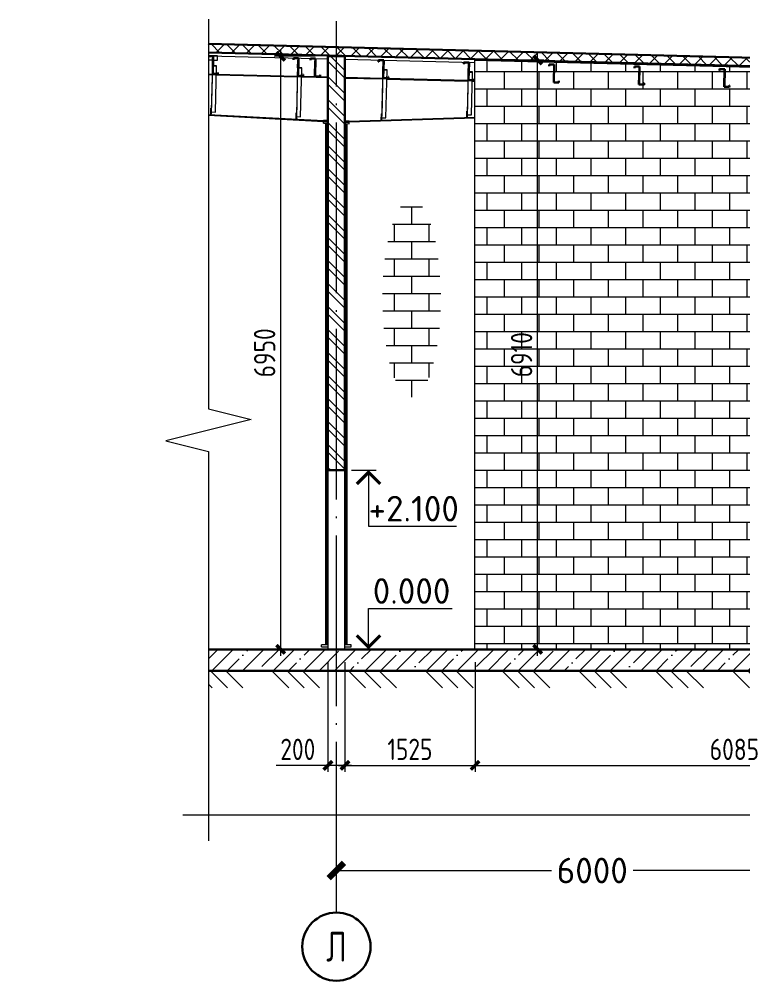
# Model space of a CAD drawing. Extents: x -965262 to 1142518, y -357520 to 71675.
# Drawn here: x 828509 to 837006, y -209034 to -197765 of the extents above; entities that cross this region are included whole.
import ezdxf

# ---------------------------------------------------------------- set-up
doc = ezdxf.new("R2010")
doc.units = 0
doc.header["$LTSCALE"] = 10
doc.linetypes.add('DOTE', pattern=[2.42, 2, -0.2, 0.02, -0.2])
doc.layers.get('0').update_dxf_attribs({"linetype": 'CONTINUOUS', "lineweight": 30})
doc.layers.get('Defpoints').update_dxf_attribs({"linetype": 'CONTINUOUS'})
doc.layers.add('DOTE', color=7, linetype='DOTE', lineweight=9)
doc.styles.add('GOST 2.304', font='isocpeur.ttf', dxfattribs={"width": 0.75, "height": 250})
doc.styles.get("Standard").update_dxf_attribs({"font": 'isocpeur.ttf', "height": 300})
doc.styles.add('ГОСТ 2м', font='isocpeur.ttf', dxfattribs={"width": 0.8, "height": 250})
doc.dimstyles.get("Standard").update_dxf_attribs({"dimscale": 100, "dimtxt": 300, "dimasz": 1.8, "dimexe": 1.8, "dimexo": 0.625, "dimgap": 0.9, "dimtad": 0, "dimdec": 0, "dimzin": 0, "dimdsep": 46, "dimtxsty": 'Standard', "dimblk": 'ARCHTICK', "dimcen": 0.9, "dimclrd": 256, "dimclre": 256, "dimclrt": 256, "dimadec": 0, "dimazin": 0, "dimtfac": 1, "dimtdec": 0, "dimtofl": 0, "dimtmove": 0, "dimatfit": 3, "dimfxl": 1, "dimtolj": 1, "dimtzin": 0, "dimlwd": 15, "dimlwe": 15, "dimarcsym": 0})
doc.dimstyles.new('ГОСТ 2м', dxfattribs={"dimtxt": 250, "dimasz": 100, "dimexe": 75, "dimexo": 150, "dimgap": 62.5, "dimtad": 1, "dimdec": 0, "dimtxsty": 'ГОСТ 2м', "dimblk": 'ARCHTICK', "dimcen": 150, "dimdle": 75, "dimclrd": 256, "dimclre": 256, "dimclrt": 256, "dimadec": 0, "dimazin": 0, "dimtfac": 1, "dimtdec": 0, "dimtmove": 0, "dimatfit": 3, "dimldrblk": 'OBLIQUE', "dimfxl": 1, "dimlwd": 15, "dimlwe": 15, "dimarcsym": 0})

# ---------------------------------------------------------------- blocks, each defined once
blk = doc.blocks.new('_ArchTick')
at = {"color": 0, "linetype": 'ByBlock', "lineweight": 0, "const_width": 0.4}
blk.add_lwpolyline([(-0.5, -0.5), (0.5, 0.5)], dxfattribs=at)
blk = doc.blocks.new('*D657')
at = {"lineweight": 15, "transparency": 16777216}
for p, q in [((832229, -207680), (832229, -207562)), ((838229, -207680), (838229, -207562)), ((832229, -207742), (834749, -207742)), ((838229, -207742), (835709, -207742))]:
    blk.add_line(p, q, dxfattribs=at)
at = {"layer": 'Defpoints', "color": 0, "lineweight": 15, "transparency": 16777216}
for p in [(832229, -207742), (838229, -207742), (838229, -207742)]:
    blk.add_point(p, dxfattribs=at)
at = {"lineweight": 15, "transparency": 16777216, "xscale": 180, "yscale": 180, "zscale": 180, "rotation": 180}
blk.add_blockref('_ArchTick', (832229, -207742), dxfattribs=at)
at = {"lineweight": 15, "transparency": 16777216, "xscale": 180, "yscale": 180, "zscale": 180}
blk.add_blockref('_ArchTick', (838229, -207742), dxfattribs=at)
at = {"lineweight": 15, "transparency": 16777216, "insert": (835229, -207742), "char_height": 300, "attachment_point": 5}
blk.add_mtext('\\A1;6000', dxfattribs=at)
blk = doc.blocks.new('*D685')
at = {"lineweight": 15, "transparency": 16777216}
for p, q in [((831979, -198200), (831500, -198200)), ((831575, -198125), (831575, -205225)), ((831979, -205150), (831500, -205150))]:
    blk.add_line(p, q, dxfattribs=at)
at = {"layer": 'Defpoints', "color": 0, "lineweight": 15, "transparency": 16777216}
for p in [(832129, -198200, -1451), (831575, -205150), (832129, -205150, -1451)]:
    blk.add_point(p, dxfattribs=at)
at = {"lineweight": 15, "transparency": 16777216, "xscale": 100, "yscale": 100, "zscale": 100}
for p, rotation in [((831575, -198200), 90), ((831575, -205150), 270)]:
    blk.add_blockref('_ArchTick', p, dxfattribs=dict(at, rotation=rotation))
at = {"lineweight": 15, "transparency": 16777216, "insert": (831387, -201675), "char_height": 250, "attachment_point": 5, "rotation": 90, "style": 'ГОСТ 2м'}
blk.add_mtext('6950', dxfattribs=at)
blk = doc.blocks.new('_Oblique')
at = {"color": 0, "linetype": 'ByBlock', "lineweight": -2}
blk.add_line((-0.5, -0.5), (0.5, 0.5), dxfattribs=at)
blk = doc.blocks.new('666')
at = {"lineweight": 15}
for p, q in [((962491, 204235), (962326, 204239)), ((962326, 204233), (962490, 204229)), ((962489, 204158), (962491, 204235)), ((962326, 204162), (962399, 204161)), ((962396, 204060), (962376, 203251)), ((962381, 203188), (962402, 204057)), ((962396, 204060), (962400, 204193)), ((962473, 204058), (962396, 204060)), ((962400, 204193), (962409, 204193)), ((962402, 204057), (962473, 204055)), ((962409, 204193), (962406, 204060)), ((962408, 204160), (962489, 204158)), ((962452, 203222), (962473, 204058)), ((963934, 204021), (963938, 204155)), ((963938, 204155), (963947, 204154)), ((963947, 204154), (963944, 204021)), ((964238, 203864), (964245, 204148)), ((964245, 204148), (964255, 204148)), ((964255, 204148), (964247, 203864)), ((965472, 203984), (965476, 204118)), ((965476, 204118), (965485, 204117)), ((965485, 204117), (965482, 203984)), ((967010, 203947), (967014, 204079)), ((967014, 204079), (967023, 204079)), ((967023, 204079), (967020, 203946)), ((962326, 203910), (962393, 203908)), ((962326, 203898), (962392, 203896)), ((962395, 204021), (962402, 204021)), ((962469, 203906), (963931, 203870)), ((962469, 203894), (963930, 203858)), ((963934, 204021), (963913, 203169)), ((963918, 203106), (963940, 204018)), ((963933, 203984), (963940, 203984)), ((964011, 204019), (963934, 204021)), ((963940, 204018), (964011, 204016)), ((963989, 203138), (964011, 204019)), ((965472, 203984), (965451, 203149)), ((965456, 203086), (965478, 203981)), ((965471, 203947), (965478, 203947)), ((965549, 203983), (965472, 203984)), ((965478, 203981), (965549, 203980)), ((965528, 203118), (965549, 203983)), ((967010, 203947), (966992, 203195)), ((966996, 203134), (967016, 203943)), ((967009, 203906), (967015, 203906)), ((967087, 203945), (967010, 203947)), ((967016, 203943), (967087, 203941)), ((967068, 203170), (967087, 203945)), ((964007, 203868), (964054, 203867)), ((964007, 203856), (964054, 203855)), ((964054, 203868), (964480, 203858)), ((964054, 203855), (964054, 203868)), ((964054, 203855), (964054, 203867)), ((964054, 203855), (964480, 203844)), ((964788, 203850), (965469, 203833)), ((964788, 203836), (965468, 203819)), ((965545, 203831), (967007, 203795)), ((965545, 203817), (967006, 203781)), ((967083, 203793), (967134, 203792)), ((967083, 203779), (967134, 203778)), ((962368, 203179), (962371, 203294)), ((962371, 203294), (962377, 203294)), ((962374, 203178), (962376, 203251)), ((962375, 203188), (962381, 203188)), ((962382, 203224), (962452, 203222)), ((963905, 203096), (963908, 203211)), ((963908, 203211), (963914, 203211)), ((965444, 203076), (965446, 203191)), ((965446, 203191), (965453, 203191)), ((966984, 203124), (966987, 203240)), ((966987, 203240), (966993, 203240)), ((966990, 203124), (966992, 203195)), ((962326, 203181), (964403, 203069)), ((962326, 203165), (964402, 203053)), ((962371, 203178), (962374, 203178)), ((963908, 203095), (963911, 203095)), ((963911, 203095), (963913, 203169)), ((963911, 203106), (963918, 203106)), ((963918, 203139), (963989, 203138)), ((964403, 203069), (964402, 203053)), ((964402, 203023), (964403, 203046)), ((964402, 203023), (964480, 203021)), ((964403, 203046), (964403, 203069)), ((964480, 203067), (964403, 203069)), ((964480, 203044), (964403, 203046)), ((964442, 193619), (964442, 203022)), ((964442, 203022), (964463, 203021)), ((964463, 193619), (964463, 203021)), ((964866, 203057), (964788, 203059)), ((964865, 203034), (964788, 203036)), ((964788, 203013), (964865, 203011)), ((964805, 203013), (964826, 203012)), ((964805, 193619), (964805, 203013)), ((964826, 193619), (964826, 203012)), ((964865, 203034), (964866, 203057)), ((964865, 203011), (964865, 203034)), ((964866, 203057), (967134, 203129)), ((964866, 203043), (967134, 203115)), ((964866, 203057), (964866, 203043)), ((965444, 203076), (965447, 203076)), ((965450, 203076), (965451, 203149)), ((965450, 203086), (965456, 203086)), ((965457, 203120), (965528, 203118)), ((966984, 203124), (966987, 203124)), ((966990, 203134), (966996, 203134)), ((966997, 203171), (967068, 203170)), ((964365, 193581), (964365, 193619)), ((964480, 193619), (964365, 193619)), ((964365, 193581), (964480, 193581)), ((964903, 193619), (964788, 193619)), ((964788, 193581), (964903, 193581)), ((964903, 193581), (964903, 193619))]:
    blk.add_line(p, q, dxfattribs=at)
for p, q in [((982980, 203376), (982980, 203394)), ((982980, 203394), (983288, 203394)), ((983128, 203376), (982980, 203376)), ((983128, 203105), (983128, 203376)), ((983288, 203376), (983140, 203376)), ((983140, 203376), (983140, 203105)), ((983288, 203394), (983288, 203376)), ((983140, 203127), (983140, 203358)), ((982980, 203086), (982980, 203105)), ((982980, 203105), (983128, 203105)), ((983288, 203086), (982980, 203086)), ((983140, 203105), (983288, 203105)), ((983288, 203105), (983288, 203086)), ((983288, 202612), (983288, 202704)), ((983288, 202704), (983317, 202704)), ((983317, 202701), (983290, 202701)), ((983290, 202701), (983290, 202614)), ((983317, 202704), (983317, 202701)), ((983608, 202612), (983288, 202612)), ((983290, 202614), (983611, 202614)), ((983582, 202522), (983582, 202524)), ((983582, 202524), (983608, 202524)), ((983582, 202522), (983611, 202522)), ((983608, 202524), (983608, 202612)), ((983611, 202522), (983611, 202614)), ((983288, 201996), (983288, 202089)), ((983288, 202089), (983317, 202089)), ((983608, 201996), (983288, 201996)), ((983317, 202086), (983290, 202086)), ((983290, 202086), (983290, 201999)), ((983290, 201999), (983611, 201999)), ((983317, 202089), (983317, 202086)), ((983608, 201909), (983608, 201996)), ((983611, 201906), (983611, 201999)), ((983582, 201906), (983582, 201909)), ((983582, 201909), (983608, 201909)), ((983582, 201906), (983611, 201906)), ((983288, 199919), (983288, 200012)), ((983288, 200012), (983317, 200012)), ((983608, 199919), (983288, 199919)), ((983317, 200009), (983290, 200009)), ((983290, 200009), (983290, 199922)), ((983290, 199922), (983611, 199922)), ((983317, 200012), (983317, 200009)), ((983608, 199832), (983608, 199919)), ((983611, 199829), (983611, 199922)), ((983582, 199829), (983582, 199832)), ((983582, 199832), (983608, 199832)), ((983582, 199829), (983611, 199829)), ((983288, 198765), (983288, 198858)), ((983288, 198858), (983317, 198858)), ((983317, 198855), (983290, 198855)), ((983290, 198855), (983290, 198768)), ((983317, 198858), (983317, 198855)), ((983608, 198765), (983288, 198765)), ((983290, 198768), (983611, 198768)), ((983582, 198676), (983582, 198678)), ((983582, 198678), (983608, 198678)), ((983608, 198678), (983608, 198765)), ((983611, 198676), (983611, 198768)), ((983582, 198676), (983611, 198676)), ((973672, 198405), (973672, 198427)), ((973672, 198427), (974057, 198427)), ((973858, 198405), (973672, 198405)), ((973858, 197925), (973858, 198405)), ((974057, 198405), (973872, 198405)), ((973872, 198405), (973872, 197925)), ((974057, 198427), (974057, 198405)), ((976807, 198410), (976807, 198427)), ((976807, 198427), (977076, 198427)), ((976936, 198410), (976807, 198410)), ((976936, 198069), (976936, 198410)), ((977076, 198410), (976947, 198410)), ((976947, 198410), (976947, 198069)), ((977076, 198427), (977076, 198410)), ((978653, 198410), (978653, 198427)), ((978653, 198427), (978922, 198427)), ((978782, 198410), (978653, 198410)), ((978782, 198069), (978782, 198410)), ((978922, 198410), (978793, 198410)), ((978793, 198410), (978793, 198069)), ((978922, 198427), (978922, 198410)), ((980807, 198410), (980807, 198427)), ((980807, 198427), (981076, 198427)), ((980936, 198410), (980807, 198410)), ((980936, 198069), (980936, 198410)), ((981076, 198410), (980947, 198410)), ((980947, 198410), (980947, 198069)), ((981076, 198427), (981076, 198410)), ((982903, 198405), (982903, 198427)), ((982903, 198427), (983288, 198427)), ((983088, 198405), (982903, 198405)), ((983088, 197925), (983088, 198405)), ((983288, 198405), (983102, 198405)), ((983102, 198405), (983102, 197925)), ((983288, 198427), (983288, 198405)), ((976807, 198052), (976807, 198069)), ((976807, 198069), (976936, 198069)), ((977076, 198052), (976807, 198052)), ((976947, 198069), (977076, 198069)), ((977076, 198069), (977076, 198052)), ((978653, 198052), (978653, 198069)), ((978653, 198069), (978782, 198069)), ((978922, 198052), (978653, 198052)), ((978793, 198069), (978922, 198069)), ((978922, 198069), (978922, 198052)), ((980807, 198052), (980807, 198069)), ((980807, 198069), (980936, 198069)), ((981076, 198052), (980807, 198052)), ((980947, 198069), (981076, 198069)), ((981076, 198069), (981076, 198052)), ((973672, 197904), (973672, 197925)), ((973672, 197925), (973858, 197925)), ((974057, 197904), (973672, 197904)), ((973872, 197925), (974057, 197925)), ((974057, 197925), (974057, 197904)), ((982903, 197904), (982903, 197925)), ((982903, 197925), (983088, 197925)), ((983288, 197904), (982903, 197904)), ((983102, 197925), (983288, 197925)), ((983288, 197925), (983288, 197904)), ((983288, 196919), (983288, 197012)), ((983288, 197012), (983317, 197012)), ((983317, 197009), (983290, 197009)), ((983290, 197009), (983290, 196922)), ((983317, 197012), (983317, 197009)), ((983608, 196919), (983288, 196919)), ((983290, 196922), (983611, 196922)), ((983582, 196829), (983582, 196832)), ((983582, 196832), (983608, 196832)), ((983582, 196829), (983611, 196829)), ((983608, 196832), (983608, 196919)), ((983611, 196829), (983611, 196922)), ((983288, 194842), (983288, 194935)), ((983288, 194935), (983317, 194935)), ((983317, 194932), (983290, 194932)), ((983290, 194932), (983290, 194845)), ((983317, 194935), (983317, 194932)), ((983608, 194842), (983288, 194842)), ((983290, 194845), (983611, 194845)), ((983582, 194753), (983582, 194755)), ((983582, 194755), (983608, 194755)), ((983582, 194753), (983611, 194753)), ((983608, 194755), (983608, 194842)), ((983611, 194753), (983611, 194845)), ((983288, 193842), (983288, 193935)), ((983288, 193935), (983317, 193935)), ((983608, 193842), (983288, 193842)), ((983317, 193932), (983290, 193932)), ((983290, 193932), (983290, 193845)), ((983290, 193845), (983611, 193845)), ((983317, 193935), (983317, 193932)), ((983608, 193755), (983608, 193842)), ((983611, 193753), (983611, 193845)), ((983582, 193753), (983582, 193755)), ((983582, 193755), (983608, 193755)), ((983582, 193753), (983611, 193753))]:
    blk.add_line(p, q)
blk = doc.blocks.new('*D688')
at = {"lineweight": 15, "transparency": 16777216}
for p, q in [((832129, -205300), (832129, -206585)), ((832329, -205300), (832329, -206585)), ((832129, -206510), (831524, -206510)), ((832404, -206510), (832129, -206510))]:
    blk.add_line(p, q, dxfattribs=at)
at = {"layer": 'Defpoints', "color": 0, "lineweight": 15, "transparency": 16777216}
for p in [(832129, -205150, -1451), (832329, -205150, -1451), (832129, -206510)]:
    blk.add_point(p, dxfattribs=at)
at = {"lineweight": 15, "transparency": 16777216, "xscale": 100, "yscale": 100, "zscale": 100, "rotation": 180}
blk.add_blockref('_ArchTick', (832129, -206510), dxfattribs=at)
at = {"lineweight": 15, "transparency": 16777216, "xscale": 100, "yscale": 100, "zscale": 100}
blk.add_blockref('_ArchTick', (832329, -206510), dxfattribs=at)
at = {"lineweight": 15, "transparency": 16777216, "insert": (831776, -206322), "char_height": 250, "attachment_point": 5, "style": 'ГОСТ 2м'}
blk.add_mtext('200', dxfattribs=at)
blk = doc.blocks.new('*D689')
at = {"lineweight": 15, "transparency": 16777216}
for p, q in [((832329, -205300), (832329, -206585)), ((833854, -205300), (833854, -206585)), ((832254, -206510), (833929, -206510))]:
    blk.add_line(p, q, dxfattribs=at)
at = {"layer": 'Defpoints', "color": 0, "lineweight": 15, "transparency": 16777216}
for p in [(832329, -205150, -1451), (833854, -205150, -1451), (833854, -206510)]:
    blk.add_point(p, dxfattribs=at)
at = {"lineweight": 15, "transparency": 16777216, "xscale": 100, "yscale": 100, "zscale": 100, "rotation": 180}
blk.add_blockref('_ArchTick', (832329, -206510), dxfattribs=at)
at = {"lineweight": 15, "transparency": 16777216, "xscale": 100, "yscale": 100, "zscale": 100}
blk.add_blockref('_ArchTick', (833854, -206510), dxfattribs=at)
at = {"lineweight": 15, "transparency": 16777216, "insert": (833091, -206322), "char_height": 250, "attachment_point": 5, "style": 'ГОСТ 2м'}
blk.add_mtext('1525', dxfattribs=at)
blk = doc.blocks.new('*D690')
at = {"lineweight": 15, "transparency": 16777216}
for p, q in [((833854, -205300), (833854, -206585)), ((839939, -205300), (839939, -206585)), ((833779, -206510), (840014, -206510))]:
    blk.add_line(p, q, dxfattribs=at)
at = {"layer": 'Defpoints', "color": 0, "lineweight": 15, "transparency": 16777216}
for p in [(833854, -205150, -1451), (839939, -205150, -1451), (839939, -206510)]:
    blk.add_point(p, dxfattribs=at)
at = {"lineweight": 15, "transparency": 16777216, "xscale": 100, "yscale": 100, "zscale": 100, "rotation": 180}
blk.add_blockref('_ArchTick', (833854, -206510), dxfattribs=at)
at = {"lineweight": 15, "transparency": 16777216, "xscale": 100, "yscale": 100, "zscale": 100}
blk.add_blockref('_ArchTick', (839939, -206510), dxfattribs=at)
at = {"lineweight": 15, "transparency": 16777216, "insert": (836896, -206322), "char_height": 250, "attachment_point": 5, "style": 'ГОСТ 2м'}
blk.add_mtext('6085', dxfattribs=at)
blk = doc.blocks.new('*D693')
at = {"lineweight": 15, "transparency": 16777216}
for p, q in [((834588, -205225), (834588, -198168)), ((834004, -198243), (834663, -198243)), ((834004, -205150), (834663, -205150))]:
    blk.add_line(p, q, dxfattribs=at)
at = {"layer": 'Defpoints', "color": 0, "lineweight": 15, "transparency": 16777216}
for p in [(833854, -198243, -1451), (834588, -198243), (833854, -205150, -1451)]:
    blk.add_point(p, dxfattribs=at)
at = {"lineweight": 15, "transparency": 16777216, "xscale": 100, "yscale": 100, "zscale": 100}
for p, rotation in [((834588, -198243), 90), ((834588, -205150), 270)]:
    blk.add_blockref('_ArchTick', p, dxfattribs=dict(at, rotation=rotation))
at = {"lineweight": 15, "transparency": 16777216, "insert": (834400, -201697), "char_height": 250, "attachment_point": 5, "rotation": 90, "style": 'ГОСТ 2м'}
blk.add_mtext('6910', dxfattribs=at)

msp = doc.modelspace()

# ---------------------------------------------------------------- hatches: boundary and pattern name
at = {"lineweight": 15}
h = msp.add_hatch(dxfattribs=at)
h.set_pattern_fill('ANSI37', color=30, scale=40, style=0)
h.set_pattern_definition([(45, (870353.32, -189336.09), (-89.80256, 89.80256), []), (135, (870353.32, -189336.09), (-89.80256, -89.80256), [])])
h.paths.add_polyline_path([(844811.2, -198509.4), (830728.7, -198154.7), (830728.7, -198054.6), (844813.7, -198409.4)])
h = msp.add_hatch(dxfattribs=at)
h.set_pattern_fill('ANSI32', color=4, scale=20, angle=90, style=0)
h.set_pattern_definition([(135, (870353.32, -189336.1), (-134.7038, -134.7038), []), (135, (870353.32, -189246.29), (-134.7038, -134.7038), [])])
h.paths.add_polyline_path([(832128.7, -205149.9), (832328.7, -205149.9), (832328.7, -198235), (832128.7, -198235)])
h.paths.add_polyline_path([(832128.7, -205149.9), (832328.7, -205149.9), (832328.7, -203049.9), (832128.7, -203049.9)], flags=17)
h.paths.add_polyline_path([(832328.7, -198235), (832128.7, -198235), (832128.7, -198200), (832328.7, -198200)])
h = msp.add_hatch(dxfattribs=at)
h.set_pattern_fill('AR-B816', color=4)
h.set_pattern_definition([(0, (2170037.43, -226215.38), (0, 203.2), []), (90, (2170037.43, -226215.38), (-203.2, 203.2), [203.2, -203.2])])
h.paths.add_polyline_path([(833853.7, -205149.9), (833853.7, -198243.4), (838103.7, -198350.5), (838103.7, -201983.9), (838224.2, -201983.9), (838224.2, -202295.9), (838103.7, -202295.9), (838103.7, -202309.9), (838353.7, -202309.9), (838353.7, -202295.9), (838233.2, -202295.9), (838233.2, -201983.9), (838353.7, -201983.9), (838353.7, -201969.9), (839938.7, -201969.9), (839938.7, -205149.9), (833853.7, -205149.9)])
h.paths.add_polyline_path([(838223.7, -201849.9), (838223.7, -198353.5), (840443.7, -198409.4), (840443.7, -201849.9)])
h.paths.add_polyline_path([(840313.7, -201849.9), (839403.7, -201849.9), (839403.7, -199749.9), (840313.7, -199749.9)], flags=16)
h.paths.add_polyline_path([(840563.7, -201849.9), (840563.7, -198412.4), (844563.7, -198513.2), (844563.7, -201849.9)])
h.paths.add_polyline_path([(840138.7, -205149.9), (840138.7, -201969.9), (844563.7, -201969.9), (844563.7, -205149.9)])
h.paths.add_polyline_path([(841142, -200426.3), (842462, -200426.3), (842462, -199976.3), (841142, -199976.3)], flags=24)
h.paths.add_polyline_path([(841168.4, -201390.9), (842458.4, -201390.9), (842458.4, -200940.9), (841168.4, -200940.9)], flags=24)
h.paths.add_polyline_path([(838462.3, -202646.3), (839692.3, -202646.3), (839692.3, -202196.3), (838462.3, -202196.3)], flags=24)
h.paths.add_polyline_path([(837951.3, -200442.7), (837951.3, -199757.7), (837351.3, -199757.7), (837351.3, -200442.7)], flags=24)
h.paths.add_polyline_path([(834687.8, -202019.2), (834687.8, -201374.2), (834087.8, -201374.2), (834087.8, -202019.2)], flags=24)
h.paths.add_polyline_path([(841038.8, -200492.2), (841038.8, -199767.2), (840438.8, -199767.2), (840438.8, -200492.2)], flags=9)
h.paths.add_polyline_path([(844069.9, -201720), (844069.9, -201015), (843469.9, -201015), (843469.9, -201720)], flags=24)
h = msp.add_hatch(dxfattribs=at)
h.set_pattern_fill('AR-B816', color=4)
h.set_pattern_definition([(0, (2144767.36, -254422.12), (0, 203.2), []), (90, (2144767.36, -254422.12), (-203.2, 203.2), [203.2, -203.2])])
edge = h.paths.add_edge_path()
edge.add_ellipse((833110.4, -201036.2), major_axis=(0, -1156.9), ratio=0.2952217, start_angle=0, end_angle=360)
h.paths.add_polyline_path([(826918.3, -201378.8), (826918.3, -200653.8), (826318.3, -200653.8), (826318.3, -201378.8)], flags=9)
h = msp.add_hatch(dxfattribs=at)
h.set_pattern_fill('ANSI35', color=256, scale=40, style=0)
h.set_pattern_definition([(45, (879400.35, -202029.55), (-179.6051, 179.6051), []), (45, (879579.95, -202029.55), (-179.6051, 179.6051), [317.5, -63.5, 0, -63.5])])
h.paths.add_polyline_path([(830728.7, -205399.9), (830728.7, -205149.9), (844563.7, -205149.9), (844563.7, -205299.9), (844263.7, -205299.9), (844263.7, -205399.9)])
h = msp.add_hatch(dxfattribs=at)
h.set_pattern_fill('MCSHATCHBG', color=256, scale=40, angle=90, style=0, pattern_type=2)
h.set_pattern_definition([(135, (879400.35, -202029.55), (-450, -450), []), (135, (879400.35, -201849.55), (-450, -450), []), (135, (879400.35, -202569.55), (-450, -450), [])])
h.paths.add_polyline_path([(845228.7, -205349.9), (844563.7, -205349.9), (844563.7, -207094.1), (844763.7, -207094.1), (844763.7, -205549.9), (845228.7, -205549.9)])
h.paths.add_polyline_path([(846552.5, -205349.9), (845228.7, -205349.9), (845228.7, -205549.9), (846552.5, -205549.9)])
h.paths.add_polyline_path([(838228.7, -205399.9), (832228.7, -205399.9), (832228.7, -205599.9), (838228.7, -205599.9)])
h.paths.add_polyline_path([(832228.7, -205399.9), (830728.7, -205399.9), (830728.7, -205599.9), (832228.7, -205599.9)])
h.paths.add_polyline_path([(844228.7, -205399.9), (838228.7, -205399.9), (838228.7, -205599.9), (844063.7, -205599.9), (844063.7, -207094.1), (844228.7, -207094.1)])
h.paths.add_polyline_path([(844263.7, -205399.9), (844228.7, -205399.9), (844228.7, -207094.1), (844262.9, -207094.1)])

# ---------------------------------------------------------------- linework, layer by layer
at = {"color": 30}
for p, q in [((830728.7, -198054.6, 4225.6), (844813.7, -198409.4, 4225.6)), ((830728.7, -198154.7, 4225.6), (844811.2, -198509.4, 4225.6))]:
    msp.add_line(p, q, dxfattribs=at)
at = {"color": 30, "lineweight": 15}
for p, q in [((830728.7, -198194.7, 4225.6), (832128.7, -198229.9, 4225.6)), ((832328.7, -198235, 4225.6), (833853.7, -198273.4, 4225.6))]:
    msp.add_line(p, q, dxfattribs=at)
for p, q in [((830784.6, -198197.3, 4225.6), (830728.7, -198195.9, 4225.6)), ((830728.7, -198197.5, 4225.6), (830783, -198198.9, 4225.6)), ((830783, -198198.9, 4225.6), (830777.9, -198407.2, 4225.6)), ((830779.5, -198405.6, 4225.6), (830784.6, -198197.3, 4225.6)), ((831724.3, -198220.8, 4225.6), (831723.9, -198239.8, 4225.6)), ((831723.9, -198239.8, 4225.6), (831725.5, -198239.8, 4225.6)), ((831784.3, -198222.3, 4225.6), (831724.3, -198220.8, 4225.6)), ((831725.5, -198239.8, 4225.6), (831725.9, -198222.4, 4225.6)), ((831725.9, -198222.4, 4225.6), (831782.7, -198223.8, 4225.6)), ((831782.7, -198223.8, 4225.6), (831777.6, -198432.2, 4225.6)), ((831779.2, -198430.6, 4225.6), (831784.3, -198222.3, 4225.6)), ((831924.3, -198224.8, 4225.6), (831923.8, -198243.8, 4225.6)), ((831923.8, -198243.8, 4225.6), (831925.4, -198243.8, 4225.6)), ((831984.3, -198226.2, 4225.6), (831924.3, -198224.8, 4225.6)), ((831925.4, -198243.8, 4225.6), (831925.8, -198226.4, 4225.6)), ((831925.8, -198226.4, 4225.6), (831982.6, -198227.8, 4225.6)), ((831982.6, -198227.8, 4225.6), (831977.5, -198436.1, 4225.6)), ((831979.2, -198434.6, 4225.6), (831984.3, -198226.2, 4225.6)), ((832724, -198244.7, 4225.6), (832723.6, -198263.7, 4225.6)), ((832723.6, -198263.7, 4225.6), (832725.2, -198263.8, 4225.6)), ((832784, -198246.2, 4225.6), (832724, -198244.7, 4225.6)), ((832725.2, -198263.8, 4225.6), (832725.6, -198246.4, 4225.6)), ((832725.6, -198246.4, 4225.6), (832782.4, -198247.8, 4225.6)), ((832782.4, -198247.8, 4225.6), (832777.3, -198456.1, 4225.6)), ((832778.9, -198454.5, 4225.6), (832784, -198246.2, 4225.6)), ((833723.7, -198269.7, 4225.6), (833723.3, -198288.7, 4225.6)), ((833723.3, -198288.7, 4225.6), (833724.9, -198288.7, 4225.6)), ((833783.7, -198271.2, 4225.6), (833723.7, -198269.7, 4225.6)), ((833724.9, -198288.7, 4225.6), (833725.3, -198271.3, 4225.6)), ((833725.3, -198271.3, 4225.6), (833782.1, -198272.7, 4225.6)), ((833782.1, -198272.7, 4225.6), (833777, -198481.1, 4225.6)), ((833778.6, -198479.5, 4225.6), (833783.7, -198271.2, 4225.6)), ((834723.4, -198294.6, 4225.6), (834722.9, -198313.6, 4225.6)), ((834722.9, -198313.6, 4225.6), (834724.5, -198313.7, 4225.6)), ((834783.4, -198296.1, 4225.6), (834723.4, -198294.6, 4225.6)), ((834724.5, -198313.7, 4225.6), (834725, -198296.3, 4225.6)), ((834725, -198296.3, 4225.6), (834781.8, -198297.7, 4225.6)), ((834781.8, -198297.7, 4225.6), (834776.7, -198506, 4225.6)), ((834778.3, -198504.4, 4225.6), (834783.4, -198296.1, 4225.6)), ((835723.1, -198319.6, 4225.6), (835722.6, -198338.6, 4225.6)), ((835783.1, -198321.1, 4225.6), (835723.1, -198319.6, 4225.6)), ((835724.2, -198338.6, 4225.6), (835724.7, -198321.2, 4225.6)), ((835724.7, -198321.2, 4225.6), (835781.4, -198322.6, 4225.6)), ((835781.4, -198322.6, 4225.6), (835776.4, -198531, 4225.6)), ((835778, -198529.4, 4225.6), (835783.1, -198321.1, 4225.6)), ((830777.9, -198407.2, 4225.6), (830837.9, -198408.7, 4225.6)), ((830836.3, -198407, 4225.6), (830779.5, -198405.6, 4225.6)), ((830836.7, -198389.6, 4225.6), (830836.3, -198407, 4225.6)), ((830838.3, -198389.7, 4225.6), (830836.7, -198389.6, 4225.6)), ((830837.9, -198408.7, 4225.6), (830838.3, -198389.7, 4225.6)), ((831777.6, -198432.2, 4225.6), (831837.6, -198433.6, 4225.6)), ((831836, -198432, 4225.6), (831779.2, -198430.6, 4225.6)), ((831836.4, -198414.6, 4225.6), (831836, -198432, 4225.6)), ((831838, -198414.6, 4225.6), (831836.4, -198414.6, 4225.6)), ((831837.6, -198433.6, 4225.6), (831838, -198414.6, 4225.6)), ((831977.5, -198436.1, 4225.6), (832037.5, -198437.6, 4225.6)), ((832036, -198436, 4225.6), (831979.2, -198434.6, 4225.6)), ((832036.4, -198418.6, 4225.6), (832036, -198436, 4225.6)), ((832038, -198418.6, 4225.6), (832036.4, -198418.6, 4225.6)), ((832037.5, -198437.6, 4225.6), (832038, -198418.6, 4225.6)), ((832836.1, -198438.5, 4225.6), (832835.7, -198455.9, 4225.6)), ((832837.7, -198438.6, 4225.6), (832836.1, -198438.5, 4225.6)), ((832837.3, -198457.6, 4225.6), (832837.7, -198438.6, 4225.6)), ((835722.6, -198338.6, 4225.6), (835724.2, -198338.6, 4225.6)), ((836722.7, -198347.5, 4225.6), (836722.3, -198366.5, 4225.6)), ((836722.3, -198366.5, 4225.6), (836723.9, -198366.6, 4225.6)), ((836782.7, -198349, 4225.6), (836722.7, -198347.5, 4225.6)), ((836723.9, -198366.6, 4225.6), (836724.3, -198349.2, 4225.6)), ((836724.3, -198349.2, 4225.6), (836781.1, -198350.6, 4225.6)), ((836781.1, -198350.6, 4225.6), (836776, -198558.9, 4225.6)), ((836777.6, -198557.3, 4225.6), (836782.7, -198349, 4225.6)), ((832777.3, -198456.1, 4225.6), (832837.3, -198457.6, 4225.6)), ((832835.7, -198455.9, 4225.6), (832778.9, -198454.5, 4225.6)), ((833777, -198481.1, 4225.6), (833837, -198482.5, 4225.6)), ((833835.4, -198480.9, 4225.6), (833778.6, -198479.5, 4225.6)), ((833835.8, -198463.5, 4225.6), (833835.4, -198480.9, 4225.6)), ((833837.4, -198463.5, 4225.6), (833835.8, -198463.5, 4225.6)), ((833837, -198482.5, 4225.6), (833837.4, -198463.5, 4225.6)), ((834776.7, -198506, 4225.6), (834836.6, -198507.5, 4225.6)), ((834835.1, -198505.8, 4225.6), (834778.3, -198504.4, 4225.6)), ((834835.5, -198488.4, 4225.6), (834835.1, -198505.8, 4225.6)), ((834837.1, -198488.5, 4225.6), (834835.5, -198488.4, 4225.6)), ((834836.6, -198507.5, 4225.6), (834837.1, -198488.5, 4225.6)), ((835776.4, -198531, 4225.6), (835836.3, -198532.4, 4225.6)), ((835834.8, -198530.8, 4225.6), (835778, -198529.4, 4225.6)), ((835835.2, -198513.4, 4225.6), (835834.8, -198530.8, 4225.6)), ((835836.8, -198513.4, 4225.6), (835835.2, -198513.4, 4225.6)), ((835836.3, -198532.4, 4225.6), (835836.8, -198513.4, 4225.6)), ((836834.8, -198541.3, 4225.6), (836834.4, -198558.7, 4225.6)), ((836836.4, -198541.4, 4225.6), (836834.8, -198541.3, 4225.6)), ((836835.9, -198560.4, 4225.6), (836836.4, -198541.4, 4225.6)), ((836776, -198558.9, 4225.6), (836835.9, -198560.4, 4225.6)), ((836834.4, -198558.7, 4225.6), (836777.6, -198557.3, 4225.6)), ((830728.7, -205149.9, 5809.4), (844563.7, -205149.9, 4806.1)), ((830728.7, -205399.9, 5797.4), (844263.7, -205399.9, 4799.9))]:
    msp.add_line(p, q)
at = {"color": 4}
for p, q in [((832128.7, -198200, 3282.3), (832128.7, -203049.9, 3282.3)), ((832328.7, -198200, 3282.3), (832128.7, -198200, 3282.3)), ((832328.7, -203049.9, 3282.3), (832328.7, -198200, 3282.3)), ((832128.7, -203049.9, 5707.8), (832328.7, -203049.9, 5693.3))]:
    msp.add_line(p, q, dxfattribs=at)
at = {"color": 4, "lineweight": 15}
for p, q in [((833853.7, -205149.9, 3282.3), (833853.7, -198243.4, 3282.3)), ((833853.7, -198243.4, 3282.3), (844563.7, -198513.2, 3282.3)), ((832328.7, -203049.9, 3282.3), (832128.7, -203049.9, 3282.3)), ((832128.7, -203049.9, 3282.3), (832128.7, -205149.9, 3282.3)), ((832328.7, -205149.9, 3282.3), (832328.7, -203049.9, 3282.3)), ((832128.7, -205149.9, 3282.3), (832328.7, -205149.9, 3282.3))]:
    msp.add_line(p, q, dxfattribs=at)
at = {"lineweight": 15, "ltscale": 100}
for p, q in [((832403.7, -203049.9, 4733.5), (832695, -203049.9, 4733.5)), ((832605, -203049.9, 4733.5), (832605, -203705.3, 4733.5)), ((832605, -203705.3, 4733.5), (833638.8, -203705.3, 4733.5)), ((832605, -205149.9, 4733.5), (832605, -204669.9, 4733.5)), ((832605, -204669.9, 4733.5), (833587.7, -204669.9, 4733.5)), ((833013.3, -205149.9, 4733.5), (833353, -205149.9, 4733.5))]:
    msp.add_line(p, q, dxfattribs=at)
at = {"color": 5, "lineweight": 15, "ltscale": 10, "extrusion": (1, 0, 0), "elevation": 830728.7}
for points in [[(-197765.3, 6542), (-202329.7, 6542)], [(-207094.1, 6542), (-207394.1, 6542)]]:
    msp.add_lwpolyline(points, dxfattribs=at)
at = {"color": 5, "lineweight": 15, "ltscale": 10, "elevation": 6542}
for points in [[(830728.7, -202329.7), (831228.7, -202454.7)], [(831228.7, -202454.7), (830228.7, -202704.7)], [(830228.7, -202704.7), (830728.7, -202829.7)], [(830728.7, -202829.7), (830728.7, -207094.1)]]:
    msp.add_lwpolyline(points, dxfattribs=at)
at = {"lineweight": 15, "ltscale": 100, "const_width": 36, "elevation": 5818.6}
for points in [[(832742.3, -203212.6), (832605, -203075.4), (832467.7, -203212.6)], [(832742.3, -204987.2), (832605, -205124.5), (832467.7, -204987.2)]]:
    msp.add_lwpolyline(points, dxfattribs=at)
at = {"color": 5, "lineweight": 15, "ltscale": 10, "extrusion": (-0.080866, 0, -0.996725), "elevation": -73698.7}
msp.add_lwpolyline([(207094.1, -827479), (207094.1, -827179)], dxfattribs=at)
at = {"color": 5, "lineweight": 15, "ltscale": 10, "extrusion": (0, 1, 0), "elevation": -207094.1}
msp.add_lwpolyline([(-837826.3, 6574.4), (-830728.7, 6542)], dxfattribs=at)
at = {"layer": 'DOTE', "lineweight": 5, "ltscale": 100}
msp.add_line((832228.7, -208234.1, 3282.3), (832228.7, -197788.5, 3282.3), dxfattribs=at)
at = {"layer": 'DOTE', "linetype": 'Continuous', "lineweight": 30}
msp.add_circle((832228.7, -208634.1, 3282.3), 400, dxfattribs=at)

# ---------------------------------------------------------------- block references
at = {"xscale": 0.6499999999941792, "yscale": 0.6499999999941792, "zscale": 0.6499999999941792}
msp.add_blockref('666', (205216.7, -330947.5, 3282.3), dxfattribs=at)

# ---------------------------------------------------------------- texts
at = {"lineweight": 15, "ltscale": 100, "style": 'GOST 2.304'}
for s, p in [('+2.100', (832606, -203651.3, 4733.5)), ('0.000', (832654.6, -204615.9, 4733.5))]:
    msp.add_text(s, height=300, dxfattribs=at).set_placement(p)
at = {"layer": 'DOTE', "linetype": 'Continuous', "lineweight": 30, "ltscale": 100, "insert": (832228.7, -208634.1, 3282.3), "char_height": 350, "width": 800, "attachment_point": 5, "style": 'GOST 2.304'}
msp.add_mtext('Л', dxfattribs=at)

# ---------------------------------------------------------------- dimensions: what is measured, and where the dimension line sits
at = {"lineweight": 15}
dim = msp.add_linear_dim(base=(831575, -205149.9, 4733.5), p1=(832128.7, -198200, 3282.3), p2=(832128.7, -205149.9, 3282.3), angle=90, dimstyle='ГОСТ 2м', dxfattribs=at)
dim.commit()
dim.dimension.update_dxf_attribs({"geometry": '*D685', "text_midpoint": (831387.5, -201674.9, 4733.5)})
dim = msp.add_linear_dim(base=(834587.8, -198243.4, 4733.5), p1=(833853.7, -205149.9, 3282.3), p2=(833853.7, -198243.4, 3282.3), angle=90, text='6910', dimstyle='ГОСТ 2м', dxfattribs=at)
dim.commit()
dim.dimension.update_dxf_attribs({"geometry": '*D693', "text_midpoint": (834400.3, -201696.7, 4733.5)})
for base, p1, p2, picture, middle in [((832128.7, -206509.9, 4733.5), (832328.7, -205149.9, 3282.3), (832128.7, -205149.9, 3282.3), '*D688', (831776.2, -206322.4, 4733.5)), ((833853.7, -206509.9, 4733.5), (832328.7, -205149.9, 3282.3), (833853.7, -205149.9, 3282.3), '*D689', (833091.2, -206322.4, 4733.5)), ((839938.7, -206509.9, 4733.5), (833853.7, -205149.9, 3282.3), (839938.7, -205149.9, 3282.3), '*D690', (836896.2, -206322.4, 4733.5))]:
    dim = msp.add_linear_dim(base=base, p1=p1, p2=p2, dimstyle='ГОСТ 2м', dxfattribs=at)
    dim.commit()
    dim.dimension.update_dxf_attribs({"geometry": picture, "text_midpoint": middle})
dim = msp.add_linear_dim(base=(838228.7, -207742.5, 3282.3), p1=(832228.7, -207742.5, 3282.3), p2=(838228.7, -207742.5, 3282.3), dimstyle='Standard', override={"dimdec": 0}, dxfattribs=at)
dim.commit()
dim.dimension.update_dxf_attribs({"geometry": '*D657', "text_midpoint": (835228.7, -207742.5, 3282.3)})

doc.saveas('drawing.dxf')
